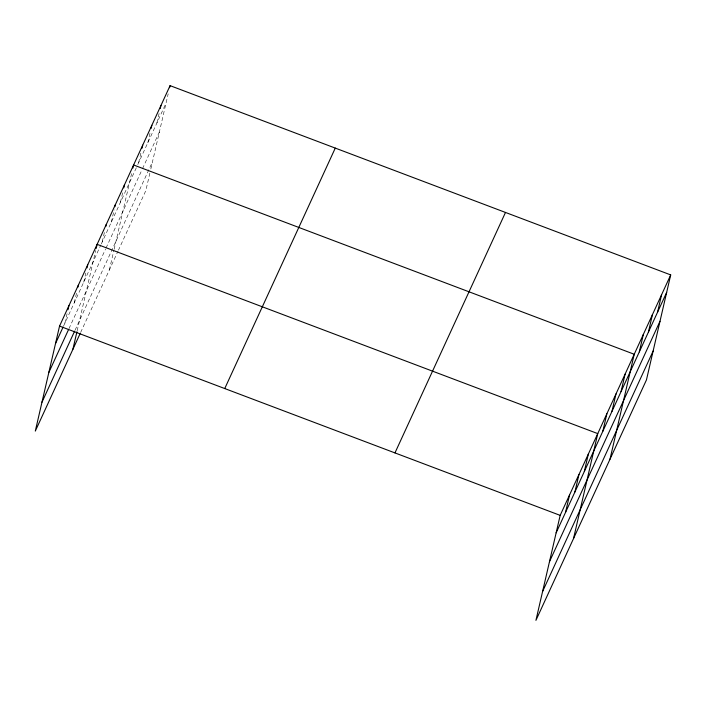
<?xml version="1.0" encoding="UTF-8"?>
<svg xmlns="http://www.w3.org/2000/svg" width="706" height="706" viewBox="0 0 706 706"><rect width="100%" height="100%" fill="white"/><g stroke="black" fill="none" stroke-linecap="round" stroke-linejoin="round"><path stroke-width="0.53" stroke-dasharray="3.53 2.65" d="M64.899 323.136L67.273 312.855M74.298 302.697L76.91 291.384M83.696 282.259L85.832 273.001M77.166 330.77L95.698 250.506M102.202 241.973L104.576 231.7M111.327 222.143L114.169 209.806M120.444 202.304L123.056 190.991M109.359 269.983L113.878 250.383M114.116 249.35L131.695 173.208M138.685 162.627L141.059 152.346M147.801 142.788L150.175 132.507M156.917 122.95L159.291 112.669M149.884 173.094L145.833 190.629L118.476 250.145M150.837 168.972L168.178 93.854M63.558 326.057L100.834 244.956M101.293 243.958L137.317 165.601M137.767 164.604L166.042 103.111M68.967 328.661L105.565 249.041M106.024 248.044L142.047 169.687M142.497 168.69L159.371 131.996M75.074 330.187L152.505 161.753M80.634 332.473L118.017 251.142"/><path stroke-width="1.06" d="M670.7 274.908L560.167 515.371L535.925 620.362L646.458 379.907L670.7 274.908L170.075 85.638L59.542 326.093L35.3 431.092L80.175 333.47M67.988 309.766L68.932 305.654M77.854 287.271L78.331 285.215M87.014 267.865L87.729 264.776M72.877 349.338L76.928 331.802M96.175 248.45L97.119 244.338L597.753 433.608L573.51 538.607M105.768 226.555L106.244 224.499M114.884 206.717L115.36 204.661M123.771 187.911L124.477 184.822M132.887 168.072L133.602 164.983L634.226 354.262L609.984 459.253M142.003 148.234L142.718 145.145M151.119 128.395L151.834 125.306M160.244 108.556L160.95 105.476M169.599 87.694L170.075 85.638M565.532 512.406L569.565 494.932M574.922 491.967L578.955 474.485M584.321 471.529L588.354 454.046M602.836 431.251L606.869 413.769M611.952 411.413L615.985 393.93M621.068 391.574L625.101 374.092M639.309 351.897L643.342 334.423M648.426 332.058L652.459 314.585M657.551 312.22L661.584 294.746M55.509 343.575L63.108 327.028M48.838 372.459L68.526 329.631M41.972 402.208L74.624 331.158M224.746 388.556L335.279 148.092M394.963 452.908L505.496 212.444M556.134 532.845L666.667 292.381M549.462 561.729L659.995 321.265M542.596 591.487L653.129 351.023M59.542 326.093L560.167 515.371"/></g></svg>
